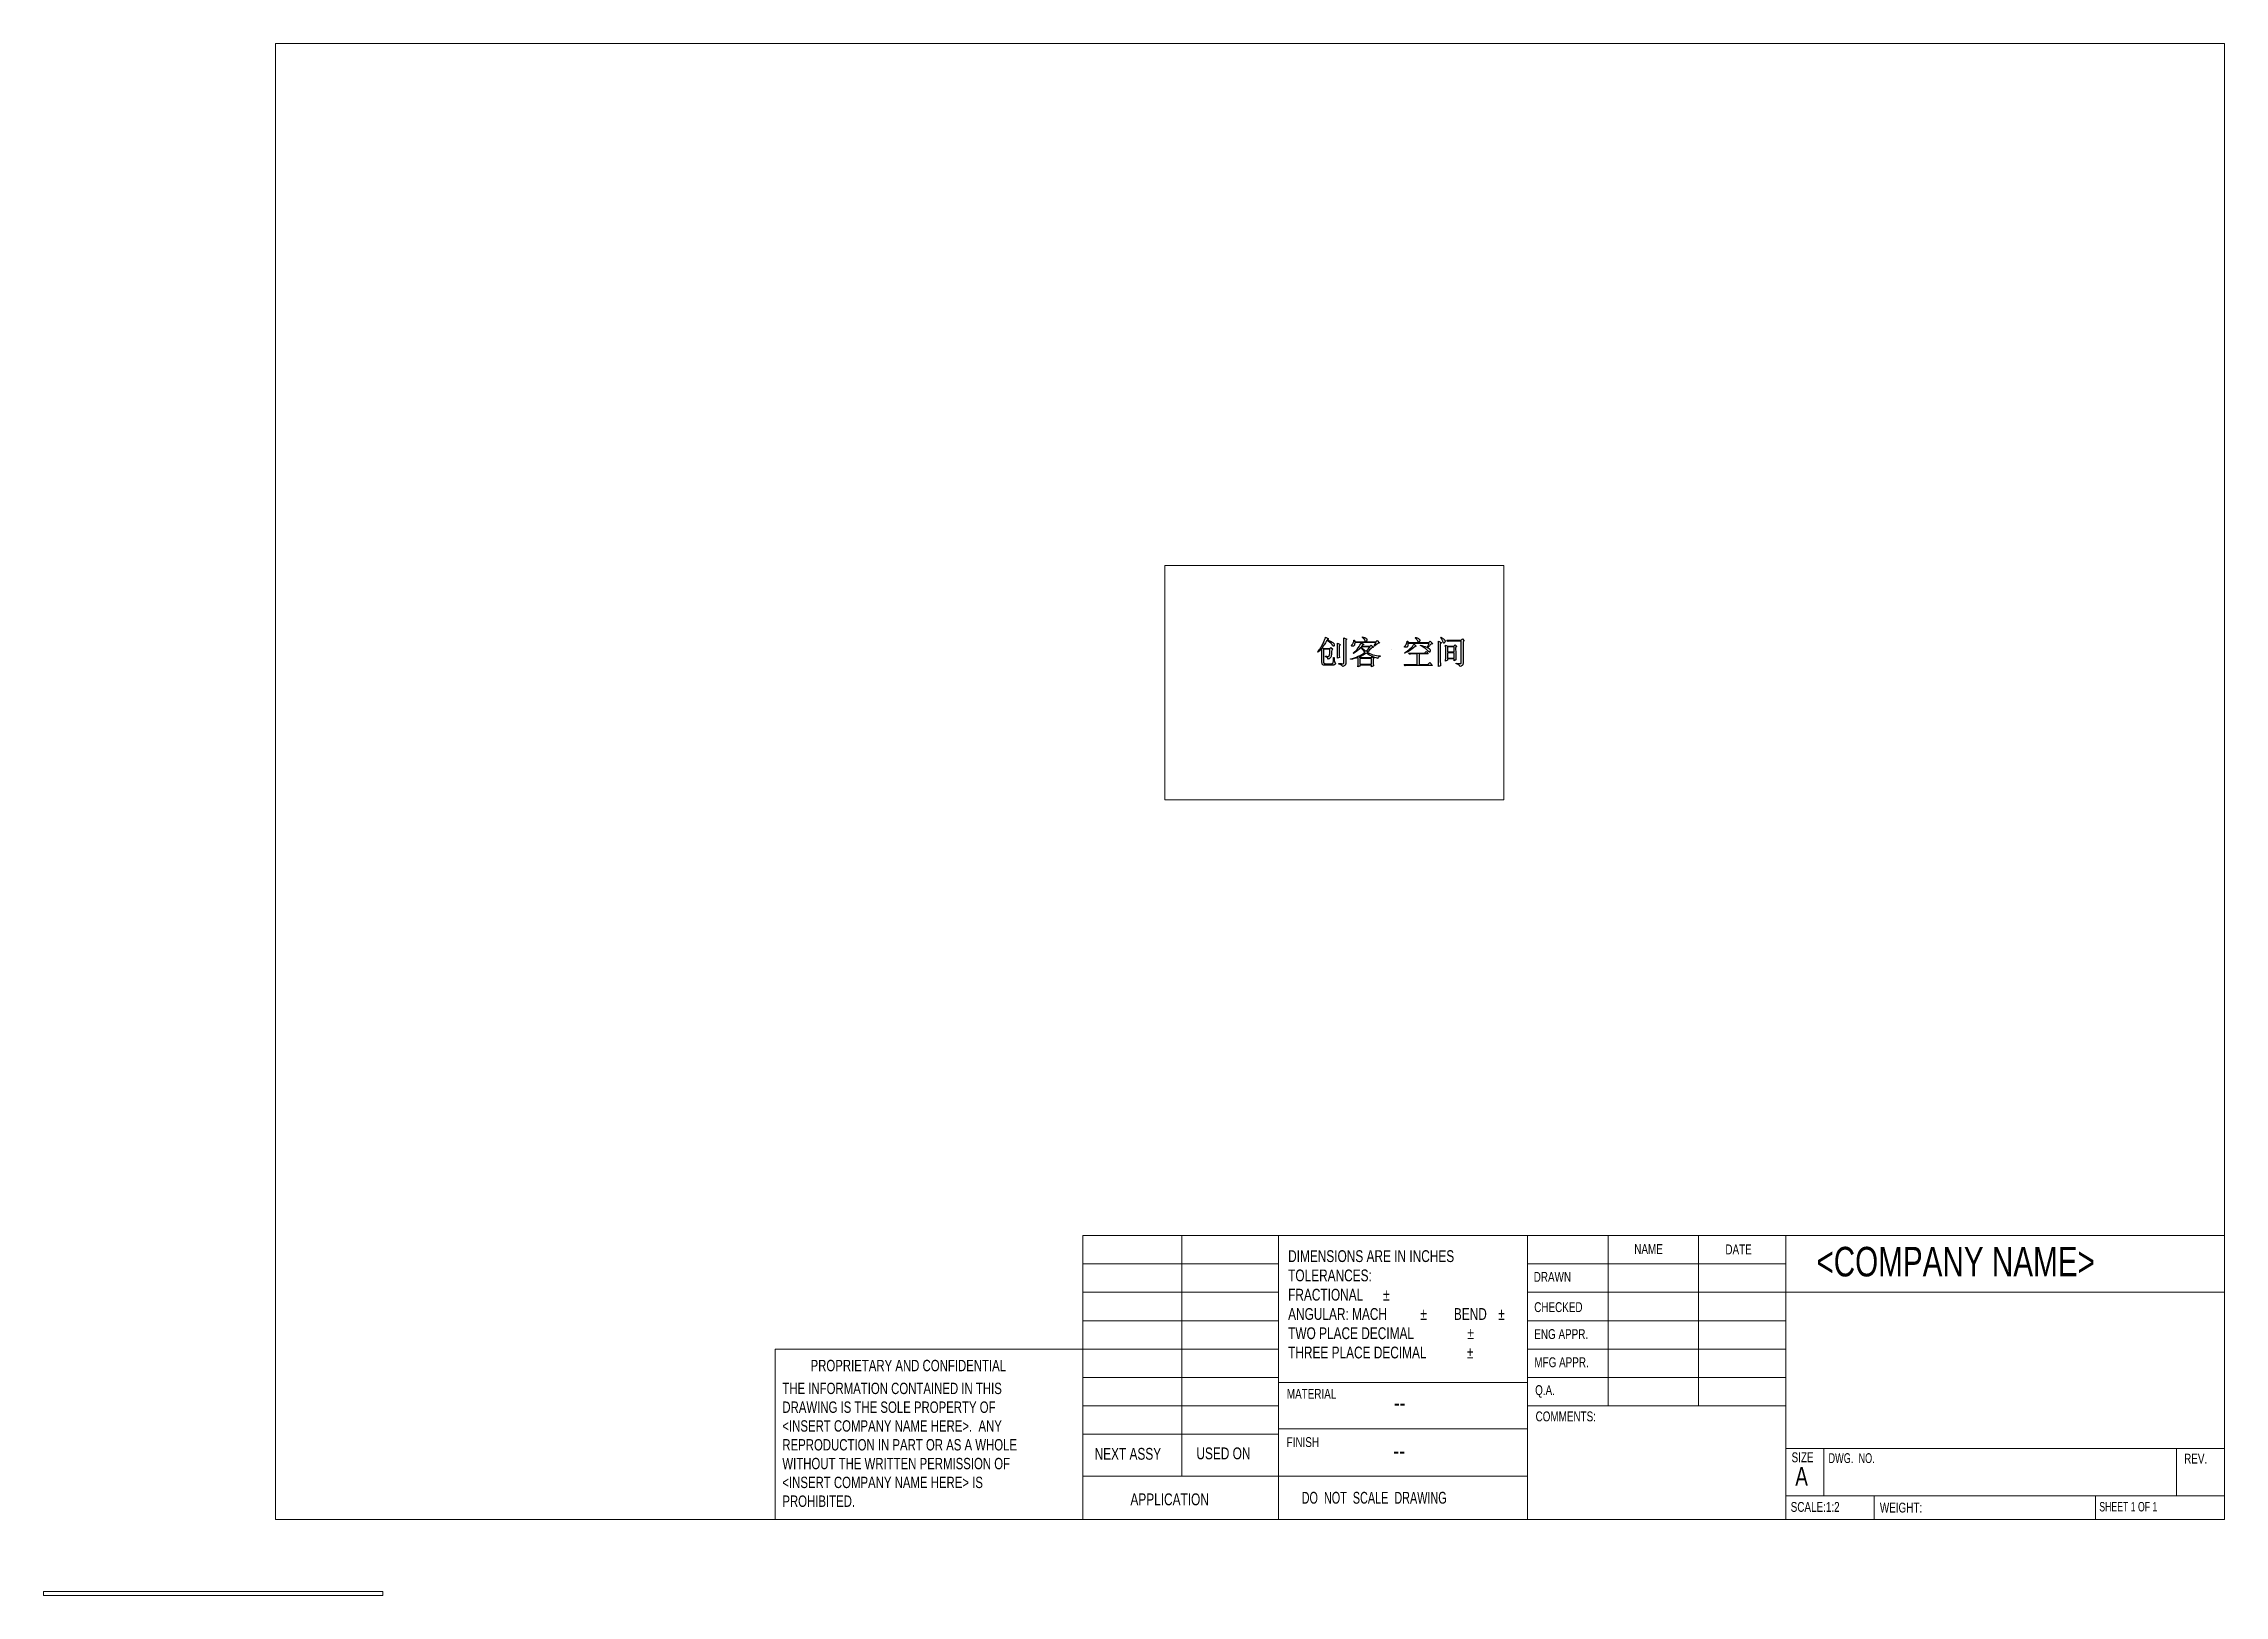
# Model space of a CAD drawing. Header units: millimetres. Extents: x -23 to 270, y 0 to 208.
import ezdxf

# ---------------------------------------------------------------- set-up
doc = ezdxf.new("R2010")
doc.units = ezdxf.units.MM
doc.styles.add('SLDTEXTSTYLE0', font='TXT', dxfattribs={"width": 0.75})
doc.styles.add('SLDTEXTSTYLE1', font='TXT', dxfattribs={"width": 0.694444})
doc.styles.add('SLDTEXTSTYLE2', font='TXT', dxfattribs={"width": 0.684783})
doc.styles.add('SLDTEXTSTYLE3', font='TXT', dxfattribs={"width": 0.6875})

# ---------------------------------------------------------------- blocks, each defined once
blk = doc.blocks.new('SW_NOTE_0')
at = {"color": 0, "linetype": 'Continuous', "lineweight": 0, "attachment_point": 1, "style": 'SLDTEXTSTYLE0'}
for s, insert, char_height in [('DIMENSIONS ARE IN INCHES', (0, 2.05), 1.5875), ('TOLERANCES:', (0, -0.54), 1.5875), ('ANGULAR: MACH', (0, -5.72), 1.5875), ('FRACTIONAL', (0, -3.13), 1.587), ('%%p', (12.75, -3.13), 1.587), ('BEND', (22.25, -5.72), 1.587), ('TWO PLACE DECIMAL', (0, -8.3), 1.5875), ('%%p', (17.76, -5.72), 1.587), ('%%p', (24.07, -8.3), 1.587), ('%%p', (28.21, -5.72), 1.587), ('THREE PLACE DECIMAL', (0, -10.89), 1.5875), ('%%p', (24, -10.89), 1.587)]:
    blk.add_mtext(s, dxfattribs=dict(at, insert=insert, char_height=char_height))
blk = doc.blocks.new('SW_NOTE_1')
at = {"color": 0, "linetype": 'Continuous', "lineweight": 0, "char_height": 1.524, "attachment_point": 1, "style": 'SLDTEXTSTYLE0'}
for s, insert in [('THE INFORMATION CONTAINED IN THIS', (0, 1.96)), ('DRAWING IS THE SOLE PROPERTY OF', (0, -0.56)), ('<INSERT COMPANY NAME HERE>.  ANY', (0, -3.08)), ('REPRODUCTION IN PART OR AS A WHOLE', (0, -5.61)), ('WITHOUT THE WRITTEN PERMISSION OF', (0, -8.13)), ('<INSERT COMPANY NAME HERE> IS', (0, -10.66)), ('PROHIBITED.', (0, -13.18))]:
    blk.add_mtext(s, dxfattribs=dict(at, insert=insert))

msp = doc.modelspace()

# ---------------------------------------------------------------- linework, layer by layer
at = {"color": 8, "linetype": 'Continuous', "lineweight": 0}
for p, q in [((8.38, 208.08), (270, 208.08)), ((8.38, 208.08), (8.38, 9.96)), ((270, 9.96), (270, 208.08)), ((116.77, 9.96), (116.77, 48.06)), ((116.77, 48.06), (143, 48.06)), ((130.03, 48.06), (130.03, 15.74)), ((143, 9.96), (143, 48.06)), ((143, 48.06), (270, 48.06)), ((176.45, 48.06), (176.45, 9.96)), ((187.29, 48.06), (187.29, 25.2)), ((199.38, 48.06), (199.38, 25.2)), ((211.11, 48.06), (211.11, 9.96)), ((116.77, 44.25), (143, 44.25)), ((176.45, 44.25), (211.11, 44.25)), ((116.77, 40.44), (143, 40.44)), ((176.45, 40.44), (270, 40.44)), ((116.77, 36.63), (143, 36.63)), ((176.45, 36.63), (211.11, 36.63)), ((116.77, 32.82), (75.44, 32.82)), ((75.44, 32.82), (75.44, 9.96)), ((116.77, 32.82), (143, 32.82)), ((176.45, 32.82), (211.11, 32.82)), ((116.77, 29.01), (143, 29.01)), ((176.45, 28.31), (143, 28.31)), ((176.45, 29.01), (211.11, 29.01)), ((116.77, 25.2), (143, 25.2)), ((176.45, 25.2), (211.11, 25.2)), ((116.77, 21.39), (143, 21.39)), ((143, 22.09), (176.45, 22.09)), ((211.11, 19.48), (270, 19.48)), ((216.21, 19.48), (216.21, 13.13)), ((263.57, 19.48), (263.57, 13.13)), ((143, 15.74), (116.77, 15.74)), ((143, 15.74), (176.45, 15.74)), ((211.11, 13.13), (270, 13.13)), ((222.99, 13.13), (222.99, 9.96)), ((252.69, 13.13), (252.69, 9.96)), ((270, 9.96), (8.38, 9.96))]:
    msp.add_line(p, q, dxfattribs=at)
at = {"color": 7, "linetype": 'Continuous', "lineweight": 15}
for p, q in [((127.76, 138), (127.76, 106.54)), ((173.28, 138), (127.76, 138)), ((173.28, 106.54), (173.28, 138)), ((127.76, 106.54), (173.28, 106.54)), ((-22.76, -0.25), (-22.76, 0.25)), ((22.76, 0.25), (-22.76, 0.25)), ((22.76, -0.25), (22.76, 0.25)), ((22.76, -0.25), (-22.76, -0.25))]:
    msp.add_line(p, q, dxfattribs=at)
at = {"color": 7, "linetype": 'Continuous'}
msp.add_line((158.21, 126.69), (158.21, 126.69), dxfattribs=at)
at = {"color": 7, "linetype": 'Continuous', "flags": 128}
for points in [[(149.71, 128.18), (149.56, 128.06), (149.56, 128.06), (149.72, 127.99), (149.87, 127.92), (150, 127.86), (150.11, 127.8), (150.21, 127.74), (150.29, 127.69), (150.36, 127.64), (150.41, 127.6), (150.44, 127.56), (150.47, 127.51), (150.49, 127.47), (150.51, 127.43), (150.52, 127.38), (150.51, 127.34), (150.51, 127.3), (150.49, 127.25), (150.47, 127.22), (150.45, 127.19), (150.42, 127.18), (150.4, 127.18), (150.37, 127.19), (150.34, 127.21), (150.31, 127.24), (150.28, 127.29), (150.2, 127.39), (150.12, 127.49), (150.03, 127.58), (149.93, 127.67), (149.83, 127.75), (149.72, 127.83), (149.61, 127.91), (149.5, 127.98), (149.5, 127.98), (149.4, 127.8), (149.31, 127.64), (149.22, 127.5), (149.14, 127.37), (149.07, 127.26), (149, 127.15), (148.94, 127.07), (148.89, 127), (148.89, 127), (149.07, 126.86), (149.07, 126.86), (149.9, 126.86), (149.9, 126.86), (150.05, 127.01), (150.05, 127.01), (150.29, 126.77), (150.29, 126.77), (150.16, 126.67), (150.16, 126.67), (150.15, 126.49), (150.14, 126.32), (150.13, 126.18), (150.12, 126.05), (150.11, 125.94), (150.1, 125.85), (150.08, 125.78), (150.06, 125.73), (150.04, 125.69), (150.01, 125.65), (149.97, 125.62), (149.93, 125.58), (149.88, 125.54), (149.83, 125.5), (149.76, 125.47), (149.69, 125.43), (149.69, 125.43), (149.66, 125.5), (149.63, 125.55), (149.59, 125.6), (149.55, 125.65), (149.5, 125.69), (149.44, 125.72), (149.38, 125.75), (149.31, 125.78), (149.31, 125.78), (149.31, 125.85), (149.31, 125.85), (149.39, 125.83), (149.46, 125.82), (149.53, 125.81), (149.58, 125.8), (149.63, 125.8), (149.67, 125.8), (149.71, 125.8), (149.74, 125.8), (149.78, 125.82), (149.81, 125.86), (149.84, 125.91), (149.86, 125.97), (149.87, 126.02), (149.88, 126.08), (149.89, 126.15), (149.89, 126.24), (149.9, 126.35), (149.91, 126.47), (149.91, 126.61), (149.92, 126.76), (149.92, 126.76), (149.07, 126.76), (149.07, 126.76), (149.07, 125.11), (149.07, 125.11), (149.07, 125.04), (149.07, 124.99), (149.09, 124.94), (149.11, 124.9), (149.14, 124.87), (149.18, 124.85), (149.22, 124.84), (149.28, 124.83), (149.28, 124.83), (150.17, 124.83), (150.17, 124.83), (150.23, 124.84), (150.27, 124.86), (150.31, 124.89), (150.34, 124.93), (150.35, 124.96), (150.36, 125.01), (150.37, 125.07), (150.38, 125.16), (150.39, 125.26), (150.4, 125.37), (150.41, 125.51), (150.41, 125.66), (150.41, 125.66), (150.48, 125.66), (150.48, 125.66), (150.49, 125.52), (150.5, 125.4), (150.51, 125.28), (150.53, 125.18), (150.53, 125.13), (150.54, 125.08), (150.56, 125.04), (150.58, 125), (150.6, 124.97), (150.63, 124.93), (150.66, 124.91), (150.69, 124.88), (150.69, 124.88), (150.66, 124.84), (150.63, 124.79), (150.6, 124.76), (150.57, 124.72), (150.54, 124.7), (150.5, 124.68), (150.46, 124.66), (150.42, 124.65), (150.35, 124.64), (150.28, 124.63), (150.22, 124.63), (150.17, 124.63), (150.17, 124.63), (149.18, 124.63), (149.18, 124.63), (149.1, 124.63), (149.04, 124.65), (148.98, 124.68), (148.93, 124.72), (148.9, 124.77), (148.87, 124.83), (148.86, 124.9), (148.85, 124.99), (148.85, 124.99), (148.85, 126.93), (148.85, 126.93), (148.72, 126.77), (148.59, 126.62), (148.45, 126.49), (148.3, 126.36), (148.3, 126.36), (148.27, 126.41), (148.27, 126.41), (148.38, 126.55), (148.49, 126.69), (148.59, 126.83), (148.68, 126.97), (148.77, 127.11), (148.85, 127.25), (148.92, 127.38), (148.99, 127.52), (149.05, 127.65), (149.11, 127.78), (149.16, 127.9), (149.2, 128.01), (149.24, 128.12), (149.28, 128.22), (149.31, 128.32), (149.33, 128.41), (149.33, 128.41), (149.71, 128.18)], [(151.17, 127.25), (151.17, 126.14), (151.17, 126.14), (151.17, 125.91), (151.19, 125.67), (151.19, 125.67), (150.93, 125.59), (150.93, 125.59), (150.93, 125.69), (150.94, 125.81), (150.94, 125.93), (150.94, 126.05), (150.94, 126.18), (150.95, 126.32), (150.95, 126.47), (150.95, 126.62), (150.95, 126.77), (150.95, 126.91), (150.94, 127.04), (150.94, 127.17), (150.94, 127.28), (150.94, 127.39), (150.93, 127.49), (150.93, 127.58), (150.93, 127.58), (151.29, 127.39), (151.29, 127.39), (151.17, 127.25)], [(151.12, 124.78), (151.12, 124.87), (151.12, 124.87), (151.23, 124.86), (151.33, 124.85), (151.43, 124.84), (151.5, 124.83), (151.57, 124.83), (151.63, 124.83), (151.67, 124.83), (151.7, 124.83), (151.73, 124.84), (151.75, 124.85), (151.76, 124.87), (151.78, 124.89), (151.79, 124.92), (151.8, 124.95), (151.8, 124.98), (151.8, 125.02), (151.8, 125.02), (151.8, 127.74), (151.8, 127.74), (151.8, 127.86), (151.8, 127.99), (151.8, 128.15), (151.79, 128.32), (151.79, 128.32), (152.17, 128.13), (152.17, 128.13), (152.05, 128.01), (152.05, 128.01), (152.05, 124.9), (152.05, 124.9), (152.04, 124.83), (152.02, 124.76), (151.99, 124.69), (151.95, 124.63), (151.89, 124.58), (151.82, 124.53), (151.74, 124.48), (151.65, 124.44), (151.65, 124.44), (151.62, 124.49), (151.58, 124.54), (151.53, 124.59), (151.47, 124.64), (151.39, 124.68), (151.31, 124.71), (151.22, 124.75), (151.12, 124.78)], [(154.48, 127.39), (154.35, 127.36), (154.35, 127.36), (154.31, 127.32), (154.27, 127.28), (154.23, 127.24), (154.19, 127.19), (154.19, 127.19), (155.31, 127.19), (155.31, 127.19), (155.46, 127.34), (155.46, 127.34), (155.75, 127.03), (155.75, 127.03), (155.55, 126.98), (155.55, 126.98), (155.4, 126.83), (155.25, 126.68), (155.09, 126.53), (154.93, 126.38), (154.93, 126.38), (155.1, 126.27), (155.29, 126.18), (155.49, 126.1), (155.7, 126.03), (155.93, 125.97), (156.17, 125.93), (156.42, 125.9), (156.68, 125.88), (156.68, 125.88), (156.68, 125.81), (156.68, 125.81), (156.62, 125.8), (156.56, 125.78), (156.51, 125.75), (156.46, 125.72), (156.43, 125.69), (156.4, 125.65), (156.37, 125.6), (156.36, 125.55), (156.36, 125.55), (156.14, 125.61), (155.94, 125.68), (155.73, 125.75), (155.54, 125.83), (155.34, 125.93), (155.15, 126.03), (154.97, 126.14), (154.79, 126.26), (154.79, 126.26), (154.65, 126.16), (154.51, 126.07), (154.38, 125.99), (154.26, 125.92), (154.14, 125.85), (154.03, 125.79), (153.93, 125.75), (153.83, 125.71), (153.83, 125.71), (153.92, 125.66), (153.92, 125.66), (155.48, 125.66), (155.48, 125.66), (155.6, 125.79), (155.6, 125.79), (155.87, 125.59), (155.87, 125.59), (155.74, 125.49), (155.74, 125.49), (155.74, 125.32), (155.74, 125.16), (155.74, 125.02), (155.74, 124.9), (155.74, 124.79), (155.75, 124.69), (155.75, 124.61), (155.75, 124.54), (155.75, 124.54), (155.51, 124.4), (155.51, 124.4), (155.51, 124.64), (155.51, 124.64), (153.92, 124.64), (153.92, 124.64), (153.92, 124.51), (153.92, 124.51), (153.68, 124.39), (153.68, 124.39), (153.68, 124.41), (153.68, 124.44), (153.68, 124.48), (153.68, 124.53), (153.69, 124.58), (153.69, 124.65), (153.69, 124.71), (153.69, 124.79), (153.69, 124.87), (153.69, 124.96), (153.69, 125.06), (153.69, 125.17), (153.69, 125.28), (153.69, 125.4), (153.69, 125.52), (153.69, 125.66), (153.69, 125.66), (153.44, 125.58), (153.19, 125.51), (152.94, 125.46), (152.7, 125.42), (152.7, 125.42), (152.7, 125.49), (152.7, 125.49), (152.97, 125.55), (153.23, 125.63), (153.48, 125.72), (153.73, 125.83), (153.96, 125.95), (154.19, 126.08), (154.41, 126.22), (154.62, 126.38), (154.62, 126.38), (154.46, 126.55), (154.31, 126.72), (154.18, 126.88), (154.07, 127.05), (154.07, 127.05), (153.95, 126.91), (153.84, 126.79), (153.71, 126.67), (153.59, 126.56), (153.47, 126.46), (153.34, 126.36), (153.21, 126.27), (153.08, 126.19), (153.08, 126.19), (153.04, 126.24), (153.04, 126.24), (153.23, 126.41), (153.41, 126.58), (153.57, 126.75), (153.71, 126.94), (153.84, 127.12), (153.95, 127.3), (154.05, 127.48), (154.12, 127.65), (154.12, 127.65), (154.48, 127.39)], [(155.84, 127.22), (156.12, 127.67), (156.12, 127.67), (153.25, 127.67), (153.25, 127.67), (153.25, 127.6), (153.25, 127.54), (153.24, 127.48), (153.24, 127.43), (153.23, 127.38), (153.21, 127.34), (153.19, 127.3), (153.17, 127.27), (153.15, 127.24), (153.12, 127.22), (153.09, 127.2), (153.06, 127.19), (153.02, 127.18), (152.98, 127.17), (152.95, 127.17), (152.9, 127.18), (152.87, 127.19), (152.84, 127.2), (152.82, 127.22), (152.82, 127.25), (152.83, 127.28), (152.84, 127.32), (152.87, 127.36), (152.91, 127.41), (152.96, 127.46), (152.99, 127.52), (153.03, 127.59), (153.06, 127.65), (153.09, 127.73), (153.11, 127.81), (153.13, 127.89), (153.14, 127.98), (153.14, 127.98), (153.23, 127.98), (153.23, 127.98), (153.25, 127.77), (153.25, 127.77), (156.1, 127.77), (156.1, 127.77), (156.25, 127.96), (156.25, 127.96), (156.58, 127.6), (156.58, 127.6), (156.52, 127.6), (156.45, 127.59), (156.37, 127.56), (156.29, 127.51), (156.2, 127.45), (156.11, 127.38), (156.01, 127.29), (155.91, 127.19), (155.91, 127.19), (155.84, 127.22)], [(154.12, 127.08), (154.19, 127), (154.27, 126.92), (154.35, 126.84), (154.44, 126.76), (154.53, 126.68), (154.61, 126.61), (154.69, 126.55), (154.76, 126.5), (154.76, 126.5), (154.91, 126.65), (155.05, 126.79), (155.18, 126.94), (155.31, 127.08), (155.31, 127.08), (154.12, 127.08)], [(154.28, 128.37), (154.31, 128.42), (154.31, 128.42), (154.4, 128.4), (154.48, 128.37), (154.55, 128.34), (154.62, 128.31), (154.68, 128.29), (154.73, 128.26), (154.77, 128.23), (154.81, 128.2), (154.84, 128.17), (154.86, 128.13), (154.88, 128.1), (154.89, 128.06), (154.89, 128.02), (154.88, 127.98), (154.87, 127.94), (154.84, 127.89), (154.82, 127.85), (154.79, 127.82), (154.77, 127.8), (154.74, 127.8), (154.72, 127.81), (154.69, 127.83), (154.67, 127.87), (154.65, 127.92), (154.62, 127.97), (154.59, 128.02), (154.55, 128.08), (154.51, 128.14), (154.46, 128.19), (154.4, 128.25), (154.34, 128.31), (154.28, 128.37)], [(160.45, 126.26), (162.6, 126.26), (162.6, 126.26), (162.82, 126.46), (162.82, 126.46), (163.13, 126.16), (163.13, 126.16), (161.89, 126.16), (161.89, 126.16), (161.89, 124.71), (161.89, 124.71), (163.08, 124.71), (163.08, 124.71), (163.34, 124.97), (163.34, 124.97), (163.68, 124.61), (163.68, 124.61), (160.45, 124.61), (160.45, 124.61), (160.34, 124.61), (160.24, 124.6), (160.13, 124.58), (160.04, 124.56), (160.04, 124.56), (159.88, 124.71), (159.88, 124.71), (161.64, 124.71), (161.64, 124.71), (161.64, 126.16), (161.64, 126.16), (161.02, 126.16), (161.02, 126.16), (160.91, 126.15), (160.8, 126.14), (160.7, 126.13), (160.6, 126.1), (160.6, 126.1), (160.45, 126.26)], [(163.04, 127.08), (163.25, 127.56), (163.25, 127.56), (160.38, 127.56), (160.38, 127.56), (160.39, 127.47), (160.39, 127.38), (160.39, 127.3), (160.38, 127.24), (160.36, 127.18), (160.34, 127.13), (160.31, 127.1), (160.27, 127.07), (160.19, 127.04), (160.12, 127.03), (160.05, 127.03), (159.99, 127.04), (159.97, 127.05), (159.95, 127.06), (159.94, 127.08), (159.93, 127.1), (159.93, 127.11), (159.94, 127.13), (159.95, 127.15), (159.97, 127.18), (160.01, 127.23), (160.06, 127.28), (160.1, 127.35), (160.15, 127.42), (160.17, 127.46), (160.19, 127.5), (160.21, 127.55), (160.23, 127.6), (160.25, 127.66), (160.27, 127.72), (160.28, 127.78), (160.3, 127.86), (160.3, 127.86), (160.38, 127.86), (160.38, 127.86), (160.38, 127.67), (160.38, 127.67), (163.22, 127.67), (163.22, 127.67), (163.37, 127.87), (163.37, 127.87), (163.73, 127.51), (163.73, 127.51), (163.66, 127.51), (163.59, 127.48), (163.51, 127.45), (163.43, 127.4), (163.35, 127.33), (163.27, 127.25), (163.18, 127.16), (163.09, 127.05), (163.09, 127.05), (163.04, 127.08)], [(161.52, 127.17), (161.36, 127.12), (161.36, 127.12), (161.16, 126.96), (160.97, 126.82), (160.79, 126.69), (160.61, 126.58), (160.45, 126.48), (160.28, 126.39), (160.13, 126.32), (159.99, 126.26), (159.99, 126.26), (159.95, 126.31), (159.95, 126.31), (160.16, 126.44), (160.35, 126.57), (160.53, 126.71), (160.7, 126.85), (160.85, 127), (160.99, 127.15), (161.11, 127.3), (161.22, 127.46), (161.22, 127.46), (161.52, 127.17)], [(161.39, 128.37), (161.49, 128.34), (161.57, 128.32), (161.64, 128.29), (161.71, 128.26), (161.77, 128.23), (161.83, 128.2), (161.87, 128.16), (161.91, 128.13), (161.94, 128.1), (161.96, 128.06), (161.98, 128.02), (161.99, 127.98), (161.98, 127.94), (161.98, 127.89), (161.96, 127.85), (161.94, 127.8), (161.91, 127.76), (161.88, 127.74), (161.86, 127.72), (161.83, 127.72), (161.81, 127.73), (161.78, 127.75), (161.76, 127.79), (161.74, 127.84), (161.71, 127.89), (161.68, 127.95), (161.64, 128.01), (161.6, 128.07), (161.55, 128.13), (161.49, 128.19), (161.43, 128.26), (161.36, 128.32), (161.36, 128.32), (161.39, 128.37)], [(162.1, 127.34), (162.24, 127.29), (162.37, 127.25), (162.49, 127.2), (162.61, 127.16), (162.71, 127.12), (162.81, 127.08), (162.91, 127.04), (162.99, 127), (163.07, 126.96), (163.14, 126.92), (163.2, 126.88), (163.25, 126.85), (163.29, 126.81), (163.32, 126.77), (163.35, 126.74), (163.36, 126.7), (163.38, 126.64), (163.38, 126.57), (163.37, 126.51), (163.35, 126.45), (163.34, 126.42), (163.32, 126.4), (163.3, 126.4), (163.28, 126.4), (163.25, 126.41), (163.22, 126.43), (163.18, 126.45), (163.15, 126.49), (163.06, 126.57), (162.96, 126.66), (162.85, 126.76), (162.73, 126.86), (162.58, 126.96), (162.43, 127.07), (162.25, 127.17), (162.06, 127.27), (162.06, 127.27), (162.1, 127.34)], [(164.74, 125.11), (164.75, 124.83), (164.76, 124.56), (164.76, 124.56), (164.49, 124.46), (164.49, 124.46), (164.49, 124.49), (164.49, 124.54), (164.49, 124.59), (164.49, 124.66), (164.49, 124.73), (164.5, 124.82), (164.5, 124.91), (164.5, 125.01), (164.5, 125.12), (164.5, 125.24), (164.5, 125.37), (164.5, 125.51), (164.5, 125.66), (164.5, 125.81), (164.5, 125.98), (164.5, 126.16), (164.5, 126.33), (164.5, 126.5), (164.5, 126.65), (164.5, 126.8), (164.5, 126.94), (164.5, 127.07), (164.5, 127.19), (164.5, 127.3), (164.5, 127.4), (164.5, 127.5), (164.49, 127.58), (164.49, 127.65), (164.49, 127.72), (164.49, 127.77), (164.49, 127.82), (164.49, 127.86), (164.49, 127.86), (164.9, 127.65), (164.9, 127.65), (164.74, 127.55), (164.74, 127.55), (164.74, 125.11)], [(164.85, 128.39), (164.94, 128.32), (165.03, 128.27), (165.1, 128.21), (165.17, 128.16), (165.22, 128.11), (165.27, 128.06), (165.31, 128.02), (165.34, 127.98), (165.36, 127.95), (165.37, 127.91), (165.38, 127.87), (165.38, 127.83), (165.37, 127.79), (165.36, 127.75), (165.34, 127.7), (165.31, 127.66), (165.28, 127.62), (165.25, 127.6), (165.23, 127.59), (165.2, 127.59), (165.18, 127.61), (165.15, 127.64), (165.13, 127.68), (165.11, 127.74), (165.09, 127.81), (165.06, 127.88), (165.03, 127.95), (164.99, 128.03), (164.95, 128.1), (164.91, 128.18), (164.85, 128.26), (164.79, 128.34), (164.79, 128.34), (164.85, 128.39)], [(165.45, 125.18), (165.46, 125.72), (165.46, 126.27), (165.46, 126.81), (165.45, 127.34), (165.45, 127.34), (165.71, 127.19), (165.71, 127.19), (166.55, 127.19), (166.55, 127.19), (166.72, 127.36), (166.72, 127.36), (166.94, 127.13), (166.94, 127.13), (166.8, 127.01), (166.8, 127.01), (166.8, 126.74), (166.81, 126.48), (166.81, 126.25), (166.81, 126.03), (166.81, 125.83), (166.81, 125.65), (166.82, 125.49), (166.82, 125.35), (166.82, 125.35), (166.58, 125.21), (166.58, 125.21), (166.58, 125.49), (166.58, 125.49), (165.69, 125.49), (165.69, 125.49), (165.69, 125.3), (165.69, 125.3), (165.45, 125.18)], [(166.87, 124.9), (167, 124.88), (167.12, 124.87), (167.22, 124.85), (167.3, 124.84), (167.37, 124.84), (167.43, 124.84), (167.47, 124.84), (167.49, 124.84), (167.52, 124.86), (167.54, 124.89), (167.56, 124.93), (167.56, 124.99), (167.56, 124.99), (167.56, 127.87), (167.56, 127.87), (166.19, 127.87), (166.19, 127.87), (166.08, 127.87), (165.97, 127.86), (165.87, 127.84), (165.77, 127.82), (165.77, 127.82), (165.62, 127.98), (165.62, 127.98), (167.53, 127.98), (167.53, 127.98), (167.7, 128.15), (167.7, 128.15), (167.94, 127.91), (167.94, 127.91), (167.8, 127.8), (167.8, 127.8), (167.8, 124.97), (167.8, 124.97), (167.8, 124.87), (167.78, 124.78), (167.76, 124.7), (167.72, 124.64), (167.67, 124.59), (167.6, 124.54), (167.52, 124.49), (167.41, 124.44), (167.41, 124.44), (167.37, 124.51), (167.32, 124.57), (167.27, 124.63), (167.2, 124.68), (167.13, 124.73), (167.05, 124.77), (166.97, 124.8), (166.87, 124.83), (166.87, 124.83), (166.87, 124.9)], [(165.69, 127.08), (165.69, 126.41), (165.69, 126.41), (166.58, 126.41), (166.58, 126.41), (166.58, 127.08), (166.58, 127.08), (165.69, 127.08)], [(165.69, 126.31), (165.69, 125.59), (165.69, 125.59), (166.58, 125.59), (166.58, 125.59), (166.58, 126.31), (166.58, 126.31), (165.69, 126.31)], [(153.92, 125.55), (153.92, 124.75), (153.92, 124.75), (155.51, 124.75), (155.51, 124.75), (155.51, 125.55), (155.51, 125.55), (153.92, 125.55)]]:
    msp.add_lwpolyline(points, dxfattribs=at)

# ---------------------------------------------------------------- block references
at = {"color": 8, "linetype": 'Continuous', "lineweight": 0}
for name, p in [('SW_NOTE_0', (144.31, 44.04)), ('SW_NOTE_1', (76.41, 26.34))]:
    msp.add_blockref(name, p, dxfattribs=at)

# ---------------------------------------------------------------- texts
at = {"color": 8, "linetype": 'Continuous', "lineweight": 0, "attachment_point": 1}
for s, insert, char_height, style in [('NAME', (190.78, 46.91), 1.323, 'SLDTEXTSTYLE0'), ('DATE', (203.01, 46.86), 1.323, 'SLDTEXTSTYLE0'), ('<COMPANY NAME>', (215.23, 46.54), 3.9688, 'SLDTEXTSTYLE0'), ('DRAWN', (177.28, 43.17), 1.323, 'SLDTEXTSTYLE0'), ('CHECKED', (177.35, 39.11), 1.323, 'SLDTEXTSTYLE0'), ('ENG APPR.', (177.36, 35.49), 1.323, 'SLDTEXTSTYLE0'), ('PROPRIETARY AND CONFIDENTIAL', (80.2, 31.37), 1.524, 'SLDTEXTSTYLE0'), ('MFG APPR.', (177.37, 31.71), 1.323, 'SLDTEXTSTYLE0'), ('MATERIAL', (144.14, 27.47), 1.323, 'SLDTEXTSTYLE0'), ('Q.A.', (177.47, 27.97), 1.323, 'SLDTEXTSTYLE0'), ('--', (158.49, 26.81), 2.381, 'SLDTEXTSTYLE0'), ('COMMENTS:', (177.53, 24.44), 1.323, 'SLDTEXTSTYLE0'), ('FINISH', (144.11, 20.99), 1.323, 'SLDTEXTSTYLE0'), ('NEXT ASSY', (118.33, 19.55), 1.587, 'SLDTEXTSTYLE0'), ('USED ON', (132, 19.61), 1.587, 'SLDTEXTSTYLE0'), ('--', (158.43, 20.38), 2.381, 'SLDTEXTSTYLE0'), ('SIZE', (211.9, 18.95), 1.323, 'SLDTEXTSTYLE0'), ('DWG.  NO.', (216.85, 18.84), 1.323, 'SLDTEXTSTYLE1'), ('REV.', (264.6, 18.77), 1.323, 'SLDTEXTSTYLE0'), ('A', (212.39, 17), 2.54, 'SLDTEXTSTYLE0'), ('APPLICATION', (123.14, 13.44), 1.5875, 'SLDTEXTSTYLE0'), ('DO  NOT  SCALE  DRAWING', (146.13, 13.65), 1.5875, 'SLDTEXTSTYLE2'), ('SCALE:1:2', (211.78, 12.29), 1.323, 'SLDTEXTSTYLE0'), ('WEIGHT:', (223.75, 12.2), 1.323, 'SLDTEXTSTYLE0'), ('SHEET 1 OF 1', (253.21, 12.29), 1.27, 'SLDTEXTSTYLE3')]:
    msp.add_mtext(s, dxfattribs=dict(at, insert=insert, char_height=char_height, style=style))

doc.saveas('drawing.dxf')
